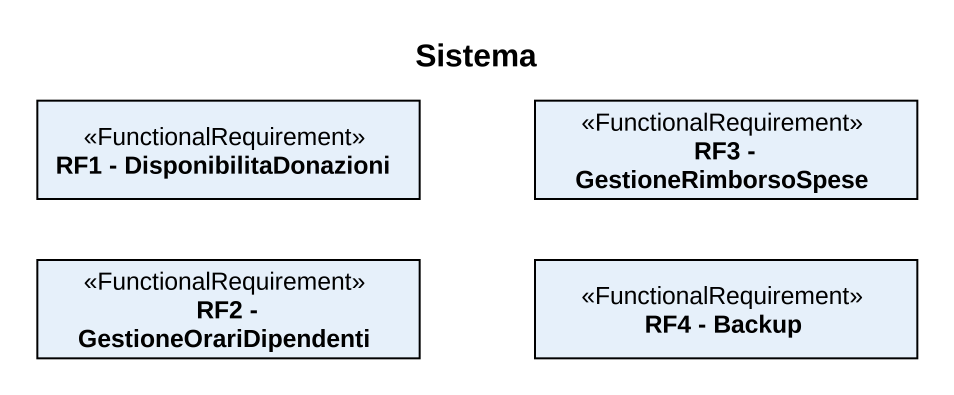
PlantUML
@startuml
title Sistema
hide circle
hide empty members
class "RF1 - DisponibilitaDonazioni" as RF1_DisponibilitaDonazioni <<FunctionalRequirement>>
class "RF3 - GestioneRimborsoSpese" as RF3_GestioneRimborsoSpese <<FunctionalRequirement>>
class "RF2 - GestioneOrariDipendenti" as RF2_GestioneOrariDipendenti <<FunctionalRequirement>>
class "RF4 - Backup" as RF4_Backup <<FunctionalRequirement>>
@enduml
